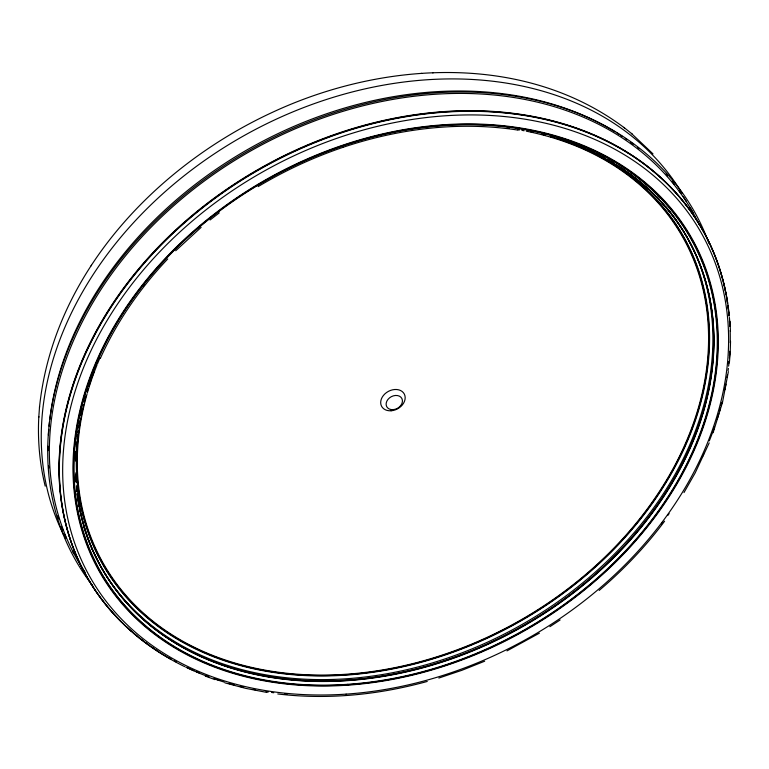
<?xml version="1.0" encoding="UTF-8"?>
<svg xmlns="http://www.w3.org/2000/svg" width="769" height="769" viewBox="0 0 769 769"><rect width="100%" height="100%" fill="white"/><g stroke="black" fill="none" stroke-linecap="round" stroke-linejoin="round"><path stroke-width="1.15" d="M38.825 416.5C37.537 439.868 39.604 463.438 45.217 486.171M730.233 351.318L730.55 341.321M39.488 407.368C53.09 275.071 155.107 166.642 272.034 112.514C381.751 61.203 523.718 52.081 624.591 127.99M38.767 417.404L39.555 406.484M729.502 361.526L730.223 351.471M728.368 371.629L722.543 402.139L713.103 432.784M709.181 442.906L695.166 472.945L683.987 492.573M100.326 358.412C116.792 321.663 140.131 288.202 167.719 258.951M91.136 265.766L91.463 265.286M664.599 521.18C645.537 546.672 623.428 569.848 599.166 590.429M175.688 250.761L201.132 227.355M210.081 219.992L219.28 212.83M549.864 626.697L560.14 619.958M258.115 186.617C284.924 170.574 313.416 157.347 343.003 147.331M539.396 633.166L506.992 650.882M484.681 661.205L461.948 670.28L438.839 678.066M342.964 147.34C398.957 128.519 459.362 121.05 517.96 130.096M427.218 681.459C378.771 694.83 327.767 699.982 277.763 693.946M421.181 73.43L421.729 73.401M432.62 72.824L433.197 72.795M266.881 692.427L245.494 688.322L224.942 682.862M205.217 676.047L214.974 679.623M631.407 133.431L653.006 153.906M623.832 127.375L632.185 134.046M729.964 321.586L730.463 331.41M184.714 666.646A353.365 270.294 -29.2 0 1 237.881 182.609A353.365 270.294 -29.2 0 1 729.204 315.309M729.406 317.472A353.365 270.294 -29.2 0 1 729.992 326.171M730.166 330.555A353.365 270.294 -29.2 0 1 730.214 342.686M729.877 351.587A353.365 270.294 -29.2 0 1 729.406 358.287M729.108 361.651A353.365 270.294 -29.2 0 1 728.628 366.15M728.368 368.399A353.365 270.294 -29.2 0 1 728.08 370.648M727.445 375.157A353.365 270.294 -29.2 0 1 727.099 377.416M725.936 384.192A353.365 270.294 -29.2 0 1 724.831 389.845M721.966 402.312A353.365 270.294 -29.2 0 1 721.082 405.705M720.466 407.974A353.365 270.294 -29.2 0 1 719.505 411.377M718.842 413.645A353.365 270.294 -29.2 0 1 717.093 419.307M714.449 427.218A353.365 270.294 -29.2 0 1 713.248 430.602M712.834 431.736A353.365 270.294 -29.2 0 1 709.326 440.858M703.712 453.96A353.365 270.294 -29.2 0 1 702.318 456.978M669.088 513.644A353.365 270.294 -29.2 0 1 667.732 515.538M662.888 522.093A353.365 270.294 -29.2 0 1 661.465 523.958M286.962 694.234A353.365 270.294 -29.2 0 1 284.741 694.023M273.754 692.754A353.365 270.294 -29.2 0 1 271.572 692.456M268.314 691.985A353.365 270.294 -29.2 0 1 266.141 691.658M255.414 689.783A353.365 270.294 -29.2 0 1 253.049 689.322M243.686 687.303A353.365 270.294 -29.2 0 1 240.207 686.477M234.468 685.006A353.365 270.294 -29.2 0 1 228.778 683.439M224.279 682.103A353.365 270.294 -29.2 0 1 214.301 678.864M208.851 676.912A353.365 270.294 -29.2 0 1 205.611 675.691M204.544 675.278A353.365 270.294 -29.2 0 1 196.066 671.818M195.018 671.375A353.365 270.294 -29.2 0 1 185.733 667.136M121.358 621.91A353.375 270.303 -29.2 0 1 273.206 161.605A353.375 270.303 -29.2 0 1 727.618 303.226M727.926 305.351A353.375 270.303 -29.2 0 1 728.483 309.638M728.608 310.714A353.375 270.303 -29.2 0 1 729.166 316.107M729.512 320.442A353.375 270.303 -29.2 0 1 729.848 325.893M729.733 351.308A353.375 270.303 -29.2 0 1 729.435 355.778M728.954 361.372A353.375 270.303 -29.2 0 1 728.733 363.622M714.305 426.939A353.375 270.303 -29.2 0 1 713.103 430.332M219.655 680.44A353.375 270.303 -29.2 0 1 214.138 678.594M208.687 676.643A353.375 270.303 -29.2 0 1 205.458 675.422M199.056 672.875A353.375 270.303 -29.2 0 1 195.903 671.548M193.807 670.645A353.375 270.303 -29.2 0 1 187.617 667.828M170.67 659.091A353.375 270.303 -29.2 0 1 168.738 657.985M167.777 657.428A353.375 270.303 -29.2 0 1 151.993 647.383M151.099 646.758A353.375 270.303 -29.2 0 1 133.95 633.512M131.509 631.407A353.375 270.303 -29.2 0 1 123.924 624.428M123.751 624.12A353.375 270.303 -29.2 0 1 258.317 169.372A353.375 270.303 -29.2 0 1 722.985 280.772M723.283 281.935A353.375 270.303 -29.2 0 1 725.407 291.288M725.619 292.335A353.375 270.303 -29.2 0 1 726.023 294.44M726.407 296.546A353.375 270.303 -29.2 0 1 726.772 298.66M727.128 300.785A353.375 270.303 -29.2 0 1 727.455 302.909M727.907 306.11A353.375 270.303 -29.2 0 1 728.31 309.33M728.676 312.55A353.375 270.303 -29.2 0 1 728.993 315.79M729.425 321.221A353.375 270.303 -29.2 0 1 729.675 325.585M176.37 661.994A353.375 270.303 -29.2 0 1 174.4 660.946M171.468 659.331A353.375 270.303 -29.2 0 1 168.565 657.678M158.193 651.343A353.375 270.303 -29.2 0 1 156.357 650.141M153.617 648.315A353.375 270.303 -29.2 0 1 151.82 647.075M149.138 645.191A353.375 270.303 -29.2 0 1 145.62 642.624M143.015 640.664A353.375 270.303 -29.2 0 1 138.756 637.328M137.084 635.963A353.375 270.303 -29.2 0 1 126.366 626.6M81.899 567.368A353.375 270.303 -29.2 0 1 254.039 149.08A353.375 270.303 -29.2 0 1 699.165 224.548M85.119 572.309A353.375 270.303 -29.2 0 1 82.533 568.358M92.713 585.738A355.115 271.64 -29.2 0 1 253.395 147.917A355.115 271.64 -29.2 0 1 708.98 243.475M73.987 553.757A353.375 270.303 -29.2 0 1 72.863 551.681M66.182 537.877A353.375 270.303 -29.2 0 1 64.779 534.609M63 530.226A353.375 270.303 -29.2 0 1 61.731 526.909M58.982 519.075A353.375 270.303 -29.2 0 1 57.896 515.672M48.774 468.158A353.375 270.303 -29.2 0 1 48.61 465.985M48.005 450.653A353.375 270.303 -29.2 0 1 48.014 446.231M48.399 435.119A353.375 270.303 -29.2 0 1 48.774 429.535M49.062 426.18A353.375 270.303 -29.2 0 1 49.514 421.691M49.774 419.441A353.375 270.303 -29.2 0 1 267.506 138.785A353.375 270.303 -29.2 0 1 615.104 131.835M616.978 132.999A353.375 270.303 -29.2 0 1 618.843 134.181M620.689 135.373A353.375 270.303 -29.2 0 1 622.515 136.584M625.245 138.42A353.375 270.303 -29.2 0 1 627.043 139.67M630.59 142.198A353.375 270.303 -29.2 0 1 633.214 144.139M637.511 147.446A353.375 270.303 -29.2 0 1 639.202 148.792M665.791 174.063A353.375 270.303 -29.2 0 1 667.367 175.851M671.943 181.311A353.375 270.303 -29.2 0 1 674.163 184.099M679.142 190.722A353.375 270.303 -29.2 0 1 680.517 192.644M683.189 196.537A353.375 270.303 -29.2 0 1 686.409 201.488M690.081 207.543A353.375 270.303 -29.2 0 1 692.975 212.677M65.557 538.55A353.375 270.303 -29.2 0 1 64.481 536.454M63.942 535.397A353.375 270.303 -29.2 0 1 243.244 136.084A353.375 270.303 -29.2 0 1 679.017 188.405M679.652 189.405A353.375 270.303 -29.2 0 1 682.122 193.423M650.718 191.443A336.197 257.163 -29.2 0 1 524.987 625.293A336.197 257.163 -29.2 0 1 81.995 518.575M81.716 517.47A336.197 257.163 -29.2 0 1 77.217 492.641M77.083 491.487A336.197 257.163 -29.2 0 1 76.496 485.72M76.218 482.23A336.197 257.163 -29.2 0 1 75.746 472.877M75.698 461.073A336.197 257.163 -29.2 0 1 76.093 451.547M76.439 446.76A336.197 257.163 -29.2 0 1 76.852 442.223M77.198 439.022A336.197 257.163 -29.2 0 1 77.727 434.735M78.025 432.591A336.197 257.163 -29.2 0 1 78.332 430.448M78.832 427.228A336.197 257.163 -29.2 0 1 79.197 425.074M79.572 422.921A336.197 257.163 -29.2 0 1 79.966 420.778M81.043 415.385A336.197 257.163 -29.2 0 1 82.235 410.002M88.868 386.288A336.197 257.163 -29.2 0 1 91.453 378.761M92.626 375.541A336.197 257.163 -29.2 0 1 93.847 372.331M143.14 286.231A336.197 257.163 -29.2 0 1 144.514 284.472M530.802 131.768A336.197 257.163 -29.2 0 1 533.032 132.23M541.895 134.248A336.197 257.163 -29.2 0 1 545.183 135.075M550.614 136.526A336.197 257.163 -29.2 0 1 553.843 137.449M558.111 138.737A336.197 257.163 -29.2 0 1 561.293 139.737M563.398 140.429A336.197 257.163 -29.2 0 1 566.542 141.496M567.589 141.852A336.197 257.163 -29.2 0 1 574.808 144.505M575.827 144.899A336.197 257.163 -29.2 0 1 648.2 189.107M526.323 131.182A332.496 254.328 -29.2 0 1 686.736 440.474A332.496 254.328 -29.2 0 1 295.988 674.096A332.496 254.328 -29.2 0 1 87.108 393.786M87.416 392.719A332.496 254.328 -29.2 0 1 96.952 365.083M97.375 364.025A332.496 254.328 -29.2 0 1 100.037 357.691M507.184 128A332.496 254.328 -29.2 0 1 509.463 128.317M517.383 129.538A332.496 254.328 -29.2 0 1 519.633 129.923M521.872 130.326A332.496 254.328 -29.2 0 1 524.102 130.749M573.27 144.37A333.044 254.75 -29.2 0 1 674.096 467.763A333.044 254.75 -29.2 0 1 286.539 673.702A333.044 254.75 -29.2 0 1 83.792 404.456M84.321 402.322A333.044 254.75 -29.2 0 1 86.003 395.91M87.214 391.642A333.044 254.75 -29.2 0 1 88.175 388.441M88.839 386.307A333.044 254.75 -29.2 0 1 89.867 383.106M90.213 382.039A333.044 254.75 -29.2 0 1 92.04 376.714M550.479 136.594A333.044 254.75 -29.2 0 1 553.661 137.545M554.718 137.862A333.044 254.75 -29.2 0 1 572.261 143.976M639.327 181.321A336.188 257.154 -29.2 0 1 538.04 617.103A336.188 257.154 -29.2 0 1 84.244 527.053M83.927 525.967A336.188 257.154 -29.2 0 1 77.217 493.506M76.938 491.208A336.188 257.154 -29.2 0 1 76.458 486.594M76.073 481.952A336.188 257.154 -29.2 0 1 75.679 474.944M75.698 456.036A336.188 257.154 -29.2 0 1 75.948 451.259M76.506 444.078A336.188 257.154 -29.2 0 1 76.708 441.944M77.313 436.6A336.188 257.154 -29.2 0 1 77.582 434.456M90.175 381.712A336.188 257.154 -29.2 0 1 91.309 378.483M561.139 139.468A336.188 257.154 -29.2 0 1 564.292 140.506M581.739 147.071A336.188 257.154 -29.2 0 1 584.728 148.35M588.689 150.099A336.188 257.154 -29.2 0 1 593.562 152.377M595.494 153.319A336.188 257.154 -29.2 0 1 601.214 156.222M603.204 157.28A336.188 257.154 -29.2 0 1 605.309 158.424M607.395 159.587A336.188 257.154 -29.2 0 1 609.461 160.759M611.509 161.951A336.188 257.154 -29.2 0 1 614.556 163.787M616.565 165.027A336.188 257.154 -29.2 0 1 620.535 167.565M622.496 168.863A336.188 257.154 -29.2 0 1 626.36 171.506M630.157 174.227A336.188 257.154 -29.2 0 1 637.53 179.869M590.284 151.291A333.544 255.135 -29.2 0 1 519.565 621.64A333.544 255.135 -29.2 0 1 77.188 441.887M77.294 440.695A333.544 255.135 -29.2 0 1 78.361 431.149M78.803 427.958A333.544 255.135 -29.2 0 1 79.294 424.757M80.995 415.154A333.544 255.135 -29.2 0 1 81.427 413.02M563.321 140.218A333.544 255.135 -29.2 0 1 570.502 142.823M573.539 143.995A333.544 255.135 -29.2 0 1 580.537 146.869M581.527 147.292A333.544 255.135 -29.2 0 1 589.323 150.83M661.542 202.237A336.178 257.154 -29.2 0 1 516.335 629.359A336.178 257.154 -29.2 0 1 81.956 519.085M81.677 517.979A336.178 257.154 -29.2 0 1 79.659 509.078M79.207 506.829A336.178 257.154 -29.2 0 1 78.015 500.052M77.669 497.774A336.178 257.154 -29.2 0 1 77.188 494.342M76.765 490.901A336.178 257.154 -29.2 0 1 76.516 488.594M75.91 481.644A336.178 257.154 -29.2 0 1 75.679 478.145M601.973 156.415A336.178 257.154 -29.2 0 1 604.088 157.539M610.317 161.048A336.178 257.154 -29.2 0 1 612.355 162.249M620.362 167.258A336.178 257.154 -29.2 0 1 624.265 169.872M627.139 171.872A336.178 257.154 -29.2 0 1 633.704 176.707M635.54 178.12A336.178 257.154 -29.2 0 1 659.235 199.738M666.031 206.938A336.168 257.144 -29.2 0 1 530.889 619.324A336.168 257.144 -29.2 0 1 92.838 550.796M92.376 549.777A336.168 257.144 -29.2 0 1 89.733 543.568M89.31 542.52A336.168 257.144 -29.2 0 1 86.532 535.137M86.157 534.071A336.168 257.144 -29.2 0 1 83.379 525.458M656.937 196.816A336.168 257.144 -29.2 0 1 659.283 199.296M393.074 409.646A8.594 6.575 -29.2 0 0 401.879 398.534A8.594 6.575 -29.2 0 0 387.903 399.486A8.594 6.575 -29.2 0 0 393.074 409.646M391.113 410.771A12.9 9.862 -29.2 0 0 404.331 394.103A12.9 9.862 -29.2 0 0 383.356 395.535A12.9 9.862 -29.2 0 0 391.113 410.771M347.79 684.304A338.821 259.172 -29.2 0 0 695.013 246.455A338.821 259.172 -29.2 0 0 144.091 284.136A338.821 259.172 -29.2 0 0 347.79 684.304M347.723 684.718A339.312 259.547 -29.2 0 0 695.455 246.224A339.312 259.547 -29.2 0 0 143.726 283.963A339.312 259.547 -29.2 0 0 347.723 684.718M347.646 685.179A339.869 259.97 -29.2 0 0 695.945 245.974A339.869 259.97 -29.2 0 0 143.313 283.771A339.869 259.97 -29.2 0 0 347.646 685.179M346.108 694.128A350.731 268.285 -29.2 0 0 705.548 240.88A350.731 268.285 -29.2 0 0 135.238 279.887A350.731 268.285 -29.2 0 0 346.108 694.128"/></g></svg>
